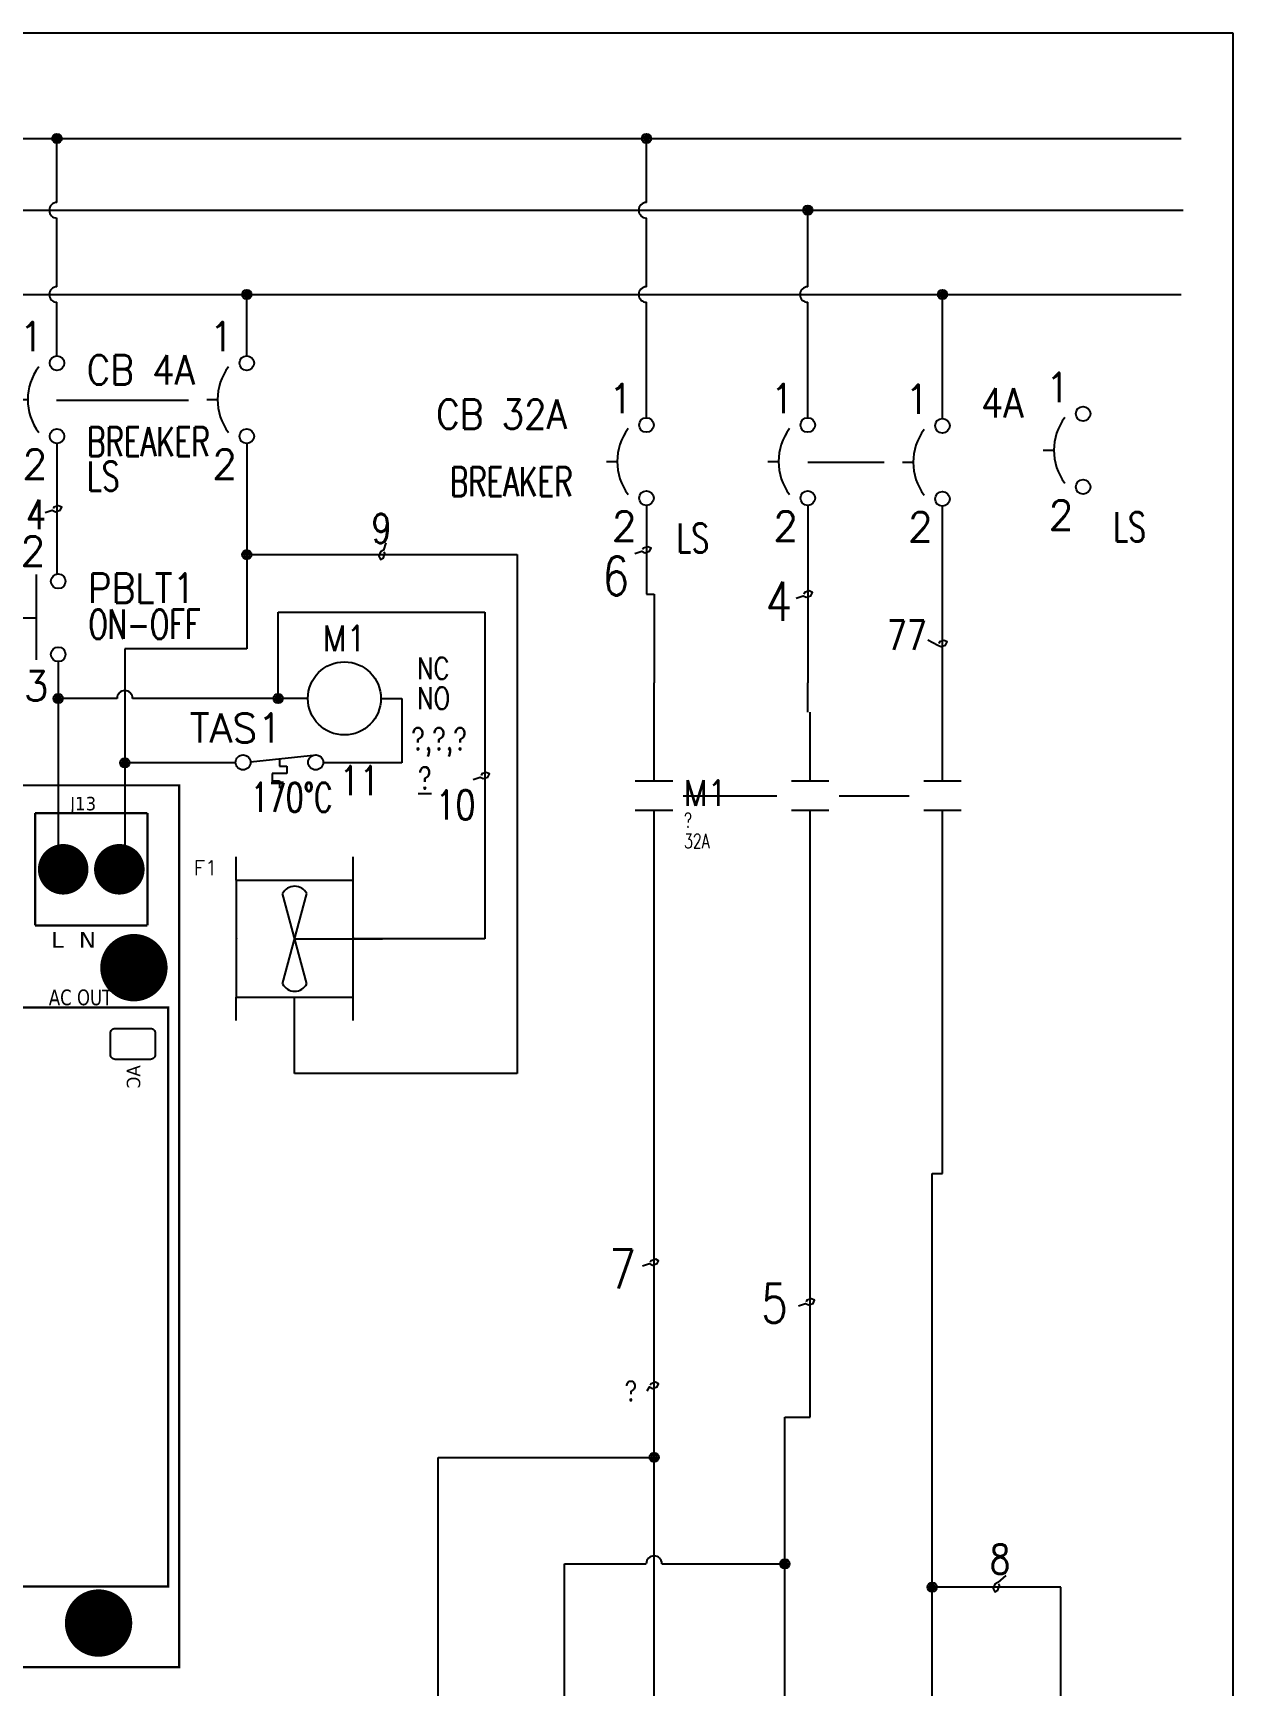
# Model space of a CAD drawing. Header units: millimetres. Extents: x 123.5 to 144.3, y 105.4 to 121.6.
# Drawn here: x 136.56 to 144.26, y 110.99 to 121.59 of the extents above; entities that cross this region are included whole.
import ezdxf
from ezdxf.enums import TextEntityAlignment as Align

# ---------------------------------------------------------------- set-up
doc = ezdxf.new("R2010")
doc.units = ezdxf.units.MM
doc.linetypes.add('HIDDEN2', pattern=[0.1875, 0.125, -0.0625])
for name, color, linetype in [('BLK_12AWG', 7, 'Continuous'), ('DESC', 250, 'Continuous'), ('DESCCHILD', 20, 'Continuous'), ('LINK', 9, 'Continuous'), ('MISC', 7, 'Continuous'), ('SYMS', 7, 'Continuous'), ('TAGS', 250, 'Continuous'), ('TERMS', 250, 'Continuous'), ('WIREFIXED', 7, 'Continuous'), ('WIRES', 7, 'Continuous'), ('XREF', 7, 'Continuous'), ('XREFCHILD', 134, 'Continuous')]:
    doc.layers.add(name, color=color, linetype=linetype)
doc.layers.add('WIRENO', color=7, linetype='Continuous', true_color=0x000000)
doc.styles.get("Standard").update_dxf_attribs({"font": 'tahoma.ttf'})
doc.styles.add('WD', font='romans.shx')

# ---------------------------------------------------------------- blocks, each defined once
blk = doc.blocks.new('EPAD')
at = {"const_width": 0.5}
blk.add_lwpolyline([(-0.25, 0, 1), (0.25, 0, 1)], format="xyb", close=True, dxfattribs=at)
blk = doc.blocks.new('DIELEC-AUT006')
at = {"const_width": 0.012}
for points in [[(145.7768, 111.1683), (155.7749, 111.1683), (155.7749, 115.8809), (145.7768, 115.8809), (145.7768, 111.1683)], [(145.7768, 111.1683), (155.7749, 111.1683), (155.7749, 115.8809), (145.7768, 115.8809), (145.7768, 111.1683)], [(145.7768, 111.1683), (155.7749, 111.1683), (155.7749, 115.8809), (145.7768, 115.8809), (145.7768, 111.1683)], [(155.0048, 115.7321), (155.0048, 115.1321)], [(155.0048, 115.7321), (155.6048, 115.7321)], [(155.0048, 115.7321), (155.0048, 115.1321)], [(155.0048, 115.7321), (155.6048, 115.7321)], [(155.0048, 115.7321), (155.0048, 115.1321)], [(155.0048, 115.7321), (155.6048, 115.7321)], [(155.6048, 115.7321), (155.6048, 115.1321)], [(155.6048, 115.7321), (155.6048, 115.1321)], [(155.6048, 115.7321), (155.6048, 115.1321)], [(155.0048, 115.1321), (155.6048, 115.1321)], [(155.0048, 115.1321), (155.6048, 115.1321)], [(155.0048, 115.1321), (155.6048, 115.1321)], [(154.1095, 111.5994), (155.7158, 111.5994), (155.7158, 114.6939), (154.1095, 114.6939), (154.1095, 111.5994)], [(154.1095, 111.5994), (155.7158, 111.5994), (155.7158, 114.6939), (154.1095, 114.6939), (154.1095, 111.5994)], [(154.1095, 111.5994), (155.7158, 111.5994), (155.7158, 114.6939), (154.1095, 114.6939), (154.1095, 111.5994)]]:
    blk.add_lwpolyline(points, dxfattribs=at)
blk.add_lwpolyline([(155.4068, 114.442), (155.4068, 114.556), (155.4073, 114.5612), (155.4088, 114.566), (155.4111, 114.5704), (155.4142, 114.5741), (155.418, 114.5772), (155.4223, 114.5795), (155.4271, 114.581), (155.4323, 114.5815), (155.6213, 114.5815), (155.6265, 114.581), (155.6314, 114.5795), (155.6357, 114.5772), (155.6395, 114.5741), (155.6425, 114.5704), (155.6449, 114.566), (155.6463, 114.5612), (155.6468, 114.556), (155.6468, 114.442), (155.6463, 114.4368), (155.6449, 114.432), (155.6425, 114.4276), (155.6395, 114.4239), (155.6357, 114.4208), (155.6314, 114.4185), (155.6265, 114.417), (155.6213, 114.4165), (155.4323, 114.4165), (155.4271, 114.417), (155.4223, 114.4185), (155.418, 114.4208), (155.4142, 114.4239), (155.4111, 114.4276), (155.4088, 114.432), (155.4073, 114.4368), (155.4068, 114.442)], close=True)
at = {"zscale": 1.5}
for p, xscale, yscale in [((155.1548, 115.4321), 0.27, 0.27), ((155.4548, 115.4321), 0.27, 0.27), ((155.5327, 114.9065), 0.36, 0.36), ((155.3438, 111.4045), 0.36, 0.36)]:
    blk.add_blockref('EPAD', p, dxfattribs=dict(at, xscale=xscale, yscale=yscale))
for s, height, width, p in [('J13', 0.072, 1.041667, (155.1923, 115.7471)), ('J13', 0.072, 1.041667, (155.1923, 115.7471)), ('J13', 0.072, 1.041667, (155.1923, 115.7471)), ('L  N', 0.084, 1.25, (155.0898, 115.0128)), ('L  N', 0.084, 1.25, (155.0898, 115.0128)), ('L  N', 0.084, 1.25, (155.0898, 115.0128)), ('AC OUT', 0.084, 0.892857, (155.078, 114.7057)), ('AC OUT', 0.084, 0.892857, (155.078, 114.7057)), ('AC OUT', 0.084, 0.892857, (155.078, 114.7057))]:
    blk.add_text(s, height=height, dxfattribs=dict(width=width)).set_placement(p)
at = {"text_generation_flag": 2, "width": 1.041667}
blk.add_text('AC', height=0.072, rotation=90, dxfattribs=at).set_placement((155.5665, 114.3849))
blk.add_text('AC', height=0.072, rotation=90, dxfattribs=at).set_placement((155.5665, 114.3849))
blk.add_text('AC', height=0.072, rotation=90, dxfattribs=at).set_placement((155.5665, 114.3849))
blk = doc.blocks.new('VCB1')
at = {"linetype": 'HIDDEN2'}
blk.add_line((-0.1712, 0), (-0.125, 0), dxfattribs=at)
for centre in [(0, 0.1562), (0, -0.1562)]:
    blk.add_circle(centre, 0.0312)
blk.add_arc((0.1094, 0), 0.2344, 143.1301, 216.8699)
at = {"style": 'WD'}
for tag, p, width in [('INST', (0.2188, 0.3883), 0.7), ('LOC', (0.2188, 0.2188), 0.7), ('TAG1', (0.1269, 0.0644), 0.9), ('XREF', (0.1287, -0.09), 0.7), ('DESC1', (0.1287, -0.242), 0.7), ('DESC2', (0.1287, -0.3893), 0.7)]:
    blk.add_attdef(tag, p, '', height=0.125, dxfattribs=dict(at, width=width))
at = {"linetype": 'Continuous', "style": 'WD'}
for tag, height, flags, p in [('TERM01', 0.125, 8, (-0.055, 0.2066)), ('CAT', 0.01, 9, (-0.1421, -0.0731)), ('MFG', 0.01, 9, (-0.1421, -0.0881))]:
    blk.add_attdef(tag, text='', height=height, dxfattribs=dict(at, flags=flags)).set_placement(p, align=Align.RIGHT)
at = {"style": 'WD', "width": 0.7}
blk.add_attdef('RATING1', text='', height=0.125, dxfattribs=at).set_placement((-0.1875, 0.0625), align=Align.RIGHT)
at = {"color": 7, "style": 'WD', "flags": 1}
for tag, p in [('X2TERM01', (0, 0.1875)), ('X8TERM02', (0, -0.1875))]:
    blk.add_attdef(tag, p, '', height=0.0125, dxfattribs=at)
at = {"color": 7, "style": 'WD'}
for tag, p in [('X4LINK', (-0.25, 0)), ('X1LINK', (0, 0))]:
    blk.add_attdef(tag, p, '', height=0.01, dxfattribs=at)
at = {"style": 'WD', "flags": 9}
for tag, p in [('FAMILY', (-0.1421, -0.0365)), ('CONTACT', (-0.1288, -0.1291))]:
    blk.add_attdef(tag, text='', height=0.01, dxfattribs=at).set_placement(p, align=Align.RIGHT)
at = {"linetype": 'Continuous', "style": 'WD', "flags": 9}
blk.add_attdef('ASSYCODE', text='', height=0.01, dxfattribs=at).set_placement((-0.1533, -0.1061), align=Align.CENTER)
at = {"linetype": 'Continuous', "style": 'WD', "flags": 8}
blk.add_attdef('TERM02', text='', height=0.125, dxfattribs=at).set_placement((-0.0407, -0.2134), align=Align.TOP_RIGHT)
blk = doc.blocks.new('VPB11L')
for p, q in [((-0.0938, 0.1849), (-0.0938, -0.1801)), ((-0.2022, 0), (-0.0938, 0))]:
    blk.add_line(p, q)
for centre in [(0, 0.1562), (0, -0.1562)]:
    blk.add_circle(centre, 0.0312)
at = {"style": 'WD'}
for tag, p, width in [('INST', (0.1269, 0.3902), 0.7), ('LOC', (0.1269, 0.2206), 0.7), ('TAG1', (0.1269, 0.0644), 0.9), ('XREF', (0.1287, -0.09), 0.7), ('DESC1', (0.1287, -0.242), 0.7), ('DESC2', (0.1287, -0.3982), 0.7)]:
    blk.add_attdef(tag, p, '', height=0.125, dxfattribs=dict(at, width=width))
at = {"linetype": 'Continuous', "style": 'WD'}
for tag, height, flags, p in [('TERM01', 0.125, 8, (-0.055, 0.2223)), ('CAT', 0.01, 9, (-0.1421, -0.0731)), ('MFG', 0.01, 9, (-0.1421, -0.0881))]:
    blk.add_attdef(tag, text='', height=height, dxfattribs=dict(at, flags=flags)).set_placement(p, align=Align.RIGHT)
at = {"color": 7, "style": 'WD', "flags": 1}
for tag, p in [('X2TERM01', (0, 0.1875)), ('X8TERM02', (0, -0.1875))]:
    blk.add_attdef(tag, p, '', height=0.0125, dxfattribs=at)
at = {"color": 7, "style": 'WD'}
for tag, p in [('X4LINK', (-0.2656, 0)), ('X1LINK', (0, 0))]:
    blk.add_attdef(tag, p, '', height=0.01, dxfattribs=at)
at = {"style": 'WD'}
for tag, flags, p in [('CONTACT', 1, (-0.1421, -0.0531)), ('FAMILY', 9, (-0.1421, -0.0365))]:
    blk.add_attdef(tag, text='', height=0.01, dxfattribs=dict(at, flags=flags)).set_placement(p, align=Align.RIGHT)
at = {"linetype": 'Continuous', "style": 'WD', "flags": 9}
blk.add_attdef('ASSYCODE', text='', height=0.01, dxfattribs=at).set_placement((-0.1563, -0.1113), align=Align.CENTER)
at = {"linetype": 'Continuous', "style": 'WD', "flags": 8}
blk.add_attdef('TERM02', text='', height=0.125, dxfattribs=at).set_placement((-0.0407, -0.2291), align=Align.TOP_RIGHT)
blk = doc.blocks.new('WDDOT')
for radius in [0.03, 0.0187, 0.00929]:
    blk.add_circle((0, 0), radius)
blk = doc.blocks.new('HMS1')
blk.add_circle((0, 0), 0.1562)
at = {"style": 'WD'}
for tag, height, width, p in [('INST', 0.0625, 0.7, (0.0055, 0.4286)), ('LOC', 0.0625, 0.7, (0.0055, 0.3438)), ('TAG1', 0.1094, 0.9, (0, 0.2024))]:
    blk.add_attdef(tag, text='', height=height, dxfattribs=dict(at, width=width)).set_placement(p, align=Align.CENTER)
at = {"style": 'WD', "flags": 9}
blk.add_attdef('FAMILY', text='', height=0.01, dxfattribs=at).set_placement((-0.0053, 0.1698), align=Align.CENTER)
at = {"linetype": 'Continuous', "style": 'WD', "flags": 1}
for tag, p in [('MFG', (0, 0.1404)), ('CAT', (0, 0.1593))]:
    blk.add_attdef(tag, text='', height=0.01, dxfattribs=at).set_placement(p, align=Align.MIDDLE)
at = {"style": 'WD'}
for tag, p, height, width in [('DESC1', (1.126, 0.0601), 0.1094, 0.9), ('DESC2', (1.126, -0.0828), 0.1094, 0.9), ('DESC3', (1.126, -0.2256), 0.1094, 0.9), ('XREFNO', (1.3251, -0.3928), 0.0938, 0.8), ('XREFNC', (1.3151, -0.5165), 0.0938, 0.8)]:
    blk.add_attdef(tag, p, '', height=height, dxfattribs=dict(at, width=width))
at = {"linetype": 'Continuous', "style": 'WD', "flags": 9}
blk.add_attdef('ASSYCODE', text='', height=0.01, dxfattribs=at).set_placement((0.0004, 0.1129), align=Align.CENTER)
at = {"style": 'WD', "flags": 1}
for tag, p in [('X4TERM01', (-0.1562, 0)), ('X1TERM02', (0.1562, 0))]:
    blk.add_attdef(tag, p, '', height=0.0109, dxfattribs=at)
at = {"linetype": 'Continuous', "style": 'WD'}
blk.add_attdef('TERM01', text='', height=0.0625, dxfattribs=at).set_placement((-0.2, -0.0349), align=Align.TOP_RIGHT)
blk.add_attdef('TERM02', text='', height=0.0625, dxfattribs=at).set_placement((0.2, -0.0349), align=Align.TOP_LEFT)
at = {"style": 'WD', "width": 0.8, "flags": 8}
for tag, p in [('NO', (1.1233, -0.3928)), ('NC', (1.1207, -0.5165))]:
    blk.add_attdef(tag, p, '', height=0.0938, dxfattribs=at)
blk = doc.blocks.new('HTS12')
at = {"linetype": 'Continuous'}
blk.add_line((-0.1231, 0.002), (0.1594, 0.0326), dxfattribs=at)
for p, q in [((0, 0.0153), (0, -0.0168)), ((0.0312, -0.0481), (-0.0312, -0.0481)), ((-0.0312, -0.0481), (-0.0312, -0.0793)), ((0, -0.0168), (0.0312, -0.0168)), ((0.0312, -0.0168), (0.0312, -0.0481)), ((-0.0312, -0.0793), (0, -0.0793)), ((0, -0.0793), (0, -0.1106))]:
    blk.add_line(p, q)
for centre in [(-0.1553, 0), (0.1553, 0)]:
    blk.add_circle(centre, 0.0322)
at = {"style": 'WD', "width": 0.7}
for tag, p in [('INST', (0, 0.7321)), ('LOC', (0, 0.5625)), ('DESC1', (0, 0.4062)), ('DESC2', (0, 0.25)), ('XREF', (0, -0.3144))]:
    blk.add_attdef(tag, text='', height=0.125, dxfattribs=at).set_placement(p, align=Align.CENTER)
at = {"style": 'WD'}
blk.add_attdef('TAG1', text='', height=0.125, dxfattribs=at).set_placement((0, 0.0938), align=Align.CENTER)
for tag, p in [('X2LINK', (0, 0.0781)), ('X8LINK', (0, -0.1406))]:
    blk.add_attdef(tag, p, '', height=0.01, dxfattribs=at)
for tag, p, height, flags in [('X4TERM01', (-0.1875, 0), 0.0125, 1), ('CONTACT', (0.0376, 0.0204), 0.01, 1), ('FAMILY', (0.0376, 0.0371), 0.01, 9), ('X1TERM02', (0.1875, 0), 0.0125, 1)]:
    blk.add_attdef(tag, p, '', height=height, dxfattribs=dict(at, flags=flags))
at = {"linetype": 'Continuous', "style": 'WD', "flags": 9}
for tag, p in [('CAT', (0.0626, -0.0071)), ('ASSYCODE', (0.0625, -0.0469)), ('MFG', (0.0626, -0.0266))]:
    blk.add_attdef(tag, text='', height=0.01, dxfattribs=at).set_placement(p, align=Align.CENTER)
at = {"linetype": 'Continuous', "style": 'WD', "flags": 8}
blk.add_attdef('TERM01', text='', height=0.125, dxfattribs=at).set_placement((-0.25, -0.0158), align=Align.TOP_RIGHT)
blk.add_attdef('TERM02', text='', height=0.125, dxfattribs=at).set_placement((0.25, -0.0158), align=Align.TOP_LEFT)
at = {"style": 'WD', "width": 0.7}
for tag, p in [('RATING1', (0.2754, -0.2988)), ('WDTAGALT', (0.2806, -0.4658))]:
    blk.add_attdef(tag, p, '', height=0.125, dxfattribs=at)
blk = doc.blocks.new('HM1_AXIAL_FLOW_FAN1')
for p, q in [((-0.5, 0.5), (-0.5, 0.7)), ((0.5, 0.5), (0.5, 0.7)), ((-0.5, 0.5), (0.5, 0.5)), ((-0.5, 0.5), (-0.5, -0.5)), ((0.5, -0.5), (0.5, 0.5)), ((-0.104, -0.386), (0.104, 0.386)), ((0.104, -0.386), (-0.104, 0.386)), ((0, 0), (0.75, 0)), ((-0.5, -0.5), (0.5, -0.5)), ((-0.5, -0.7), (-0.5, -0.5)), ((0.5, -0.7), (0.5, -0.5))]:
    blk.add_line(p, q)
for centre, start, end in [((0, 0.333), 27.1247, 152.8753), ((0, -0.333), 207.1247, 332.8753)]:
    blk.add_arc(centre, 0.116, start, end)
at = {"style": 'WD'}
for tag, height, p in [('INST', 0.125, (-0.658, 0.914)), ('LOC', 0.125, (-0.66, 0.738)), ('TAG1', 0.125, (-0.658, 0.544)), ('TERM01', 0.0625, (-0.51, 0.016))]:
    blk.add_attdef(tag, text='', height=height, dxfattribs=at).set_placement(p, align=Align.RIGHT)
for tag, p, height in [('TERM04', (0.009, 0.51), 0.0625), ('X2TERM04', (0, 0.5), 0.005), ('X4TERM01', (-0.5, 0), 0.01), ('X1TERM03', (0.5, 0), 0.005), ('TERM03', (0.511, 0.012), 0.0625), ('RATING1', (0.549, -0.237), 0.125), ('DESC1', (0.549, -0.453), 0.125), ('X8TERM02', (0, -0.5), 0.005), ('TERM02', (0.002, -0.573), 0.0625), ('DESC2', (0.549, -0.637), 0.125), ('DESC3', (0.549, -0.827), 0.125), ('WDTAGALT', (0.569, -1.005), 0.125)]:
    blk.add_attdef(tag, p, '', height=height, dxfattribs=at)
blk.add_attdef('XREF', text='', height=0.0625, rotation=0.0625, dxfattribs=at).set_placement((0.726, 0.558), align=Align.TOP_CENTER)
at = {"style": 'WD', "flags": 1}
for tag, p in [('FAMILY', (-0.587, -0.278)), ('CAT', (-0.587, -0.322)), ('MFG', (-0.585, -0.353)), ('WDTYPE', (-0.572, -0.419)), ('ASSYCODE', (-0.557, -0.383))]:
    blk.add_attdef(tag, text='', height=0.01, dxfattribs=at).set_placement(p, align=Align.CENTER)
blk = doc.blocks.new('WD_WNV')
at = {"linetype": 'Continuous', "style": 'WD', "width": 0.8}
blk.add_attdef('WIRENO', text='', height=0.125, dxfattribs=at).set_placement((-0.05, 0), align=Align.MIDDLE_RIGHT)
at = {"style": 'WD', "flags": 1}
for tag, p in [('W01USER', (-0.0625, 0.0938)), ('W02USER', (-0.0625, 0.0859)), ('W03USER', (-0.0625, 0.0781)), ('W04USER', (-0.0625, 0.0703)), ('W05USER', (-0.0625, 0.0625)), ('W06USER', (-0.0625, 0.0547)), ('W07USER', (-0.0625, 0.0469)), ('W08USER', (-0.0625, 0.0391)), ('W09USER', (-0.0625, 0.0312)), ('W10USER', (-0.0625, 0.0234))]:
    blk.add_attdef(tag, text='', height=0.005, dxfattribs=at).set_placement(p, align=Align.CENTER)
blk = doc.blocks.new('WD_WNH')
at = {"linetype": 'Continuous', "style": 'WD', "width": 0.8}
blk.add_attdef('WIRENO', text='', height=0.125, dxfattribs=at).set_placement((0, 0.0625), align=Align.CENTER)
at = {"style": 'WD', "flags": 1}
for tag, p in [('W01USER', (0, 0.0781)), ('W02USER', (0, 0.0703)), ('W03USER', (0, 0.0625)), ('W04USER', (0, 0.0547)), ('W05USER', (0, 0.0469)), ('W06USER', (0, 0.0391)), ('W07USER', (0, 0.0312)), ('W08USER', (0, 0.0234)), ('W09USER', (0, 0.0156)), ('W10USER', (0, 0.0078))]:
    blk.add_attdef(tag, text='', height=0.005, dxfattribs=at).set_placement(p, align=Align.CENTER)
blk = doc.blocks.new('VMS21')
at = {"linetype": 'Continuous'}
for p, q in [((-0.08, 0.0625), (0.08, 0.0625)), ((-0.08, -0.0625), (0.08, -0.0625))]:
    blk.add_line(p, q, dxfattribs=at)
at = {"style": 'WD'}
for tag, p, height, width in [('INST', (0.125, 0.1785), 0.0625, 0.7), ('LOC', (0.125, 0.0938), 0.0625, 0.7), ('TAG2', (0.1269, -0.045), 0.1094, 0.9), ('XREF', (0.1287, -0.1369), 0.0625, 0.7), ('DESC1', (0.1287, -0.2264), 0.0625, 0.7), ('DESC2', (0.1287, -0.3112), 0.0625, 0.7)]:
    blk.add_attdef(tag, p, '', height=height, dxfattribs=dict(at, width=width))
at = {"linetype": 'Continuous', "style": 'WD', "width": 0.9, "flags": 8}
blk.add_attdef('TERM01', text='', height=0.0625, dxfattribs=at).set_placement((-0.0312, 0.125), align=Align.RIGHT)
at = {"color": 7, "style": 'WD', "flags": 1}
for tag, p in [('X2TERM01', (0, 0.0625)), ('X8TERM02', (0, -0.0625))]:
    blk.add_attdef(tag, p, '', height=0.0109, dxfattribs=at)
at = {"style": 'WD'}
for tag, p, flags in [('FAMILY', (-0.1808, 0.0031), 9), ('CONTACT', (-0.1808, -0.0135), 1)]:
    blk.add_attdef(tag, p, '', height=0.01, dxfattribs=dict(at, flags=flags))
at = {"color": 7, "style": 'WD'}
for tag, p in [('X4LINK', (-0.1406, 0)), ('X1LINK', (0.125, 0))]:
    blk.add_attdef(tag, p, '', height=0.01, dxfattribs=at)
at = {"linetype": 'Continuous', "style": 'WD', "width": 0.9, "flags": 8}
blk.add_attdef('TERM02', text='', height=0.0625, dxfattribs=at).set_placement((-0.0312, -0.125), align=Align.TOP_RIGHT)

msp = doc.modelspace()

# ---------------------------------------------------------------- linework, layer by layer
at = {"color": 7, "linetype": 'Continuous'}
for p, q in [((144.256, 121.59), (123.506, 121.59)), ((144.256, 105.405), (144.256, 121.59))]:
    msp.add_line(p, q, dxfattribs=at)
at = {"layer": 'BLK_12AWG'}
for p, q in [((125.548, 120.914), (143.923, 120.914)), ((136.715, 120.504), (136.715, 120.914)), ((140.495, 120.504), (140.495, 120.914)), ((125.562, 120.454), (143.937, 120.454)), ((136.715, 119.964), (136.715, 120.404)), ((140.495, 119.964), (140.495, 120.404)), ((141.529, 119.964), (141.529, 120.454)), ((125.548, 119.914), (143.923, 119.914)), ((137.932, 119.521), (137.932, 119.914)), ((142.393, 119.119), (142.393, 119.914)), ((136.715, 119.521), (136.715, 119.864)), ((140.495, 119.125), (140.495, 119.864)), ((141.529, 119.125), (141.529, 119.864))]:
    msp.add_line(p, q, dxfattribs=at)
for centre in [(136.715, 120.454), (140.495, 120.454), (136.715, 119.914), (140.495, 119.914), (141.529, 119.914)]:
    msp.add_arc(centre, 0.05, 90, 270, dxfattribs=at)
at = {"layer": 'LINK'}
for points in [[(136.712, 119.236), (137.559, 119.236)], [(141.53, 118.84), (142.02, 118.84)], [(140.73, 116.7), (141.33, 116.7)], [(141.73, 116.7), (142.18, 116.7)]]:
    msp.add_lwpolyline(points, dxfattribs=at)
at = {"layer": 'WIREFIXED'}
for points in [[(136.64, 118.516), (136.685, 118.531), (136.705, 118.521), (136.735, 118.531), (136.745, 118.55), (136.725, 118.56), (136.695, 118.55), (136.69, 118.541)], [(138.823, 118.321), (138.808, 118.275), (138.789, 118.265), (138.779, 118.236), (138.789, 118.216), (138.808, 118.226), (138.818, 118.256), (138.813, 118.265)], [(140.42, 118.253), (140.465, 118.268), (140.485, 118.258), (140.514, 118.268), (140.524, 118.288), (140.504, 118.297), (140.475, 118.288), (140.47, 118.278)], [(141.454, 117.968), (141.5, 117.983), (141.519, 117.973), (141.549, 117.983), (141.559, 118.003), (141.539, 118.013), (141.509, 118.003), (141.505, 117.993)], [(142.3, 117.7), (142.364, 117.666), (142.383, 117.657), (142.413, 117.666), (142.423, 117.686), (142.403, 117.696), (142.374, 117.686), (142.369, 117.676)], [(139.383, 116.805), (139.429, 116.82), (139.448, 116.81), (139.478, 116.82), (139.488, 116.84), (139.468, 116.85), (139.439, 116.84), (139.434, 116.83)], [(140.469, 113.685), (140.514, 113.7), (140.534, 113.69), (140.564, 113.7), (140.573, 113.719), (140.554, 113.729), (140.524, 113.719), (140.519, 113.71)], [(141.469, 113.43), (141.514, 113.445), (141.534, 113.435), (141.564, 113.445), (141.573, 113.465), (141.554, 113.475), (141.524, 113.465), (141.519, 113.455)], [(142.8, 111.7), (142.749, 111.655), (142.729, 111.645), (142.719, 111.616), (142.729, 111.596), (142.749, 111.606), (142.758, 111.636), (142.753, 111.645)]]:
    msp.add_lwpolyline(points, dxfattribs=at)
at = {"layer": 'WIRENO'}
msp.add_lwpolyline([(140.5, 112.885), (140.514, 112.91), (140.534, 112.9), (140.563, 112.91), (140.573, 112.929), (140.553, 112.939), (140.524, 112.929), (140.519, 112.92)], dxfattribs=at)
at = {"layer": 'WIRES'}
for p, q in [((136.715, 118.959), (136.715, 118.122)), ((137.932, 118.959), (137.932, 117.643)), ((140.495, 118.562), (140.495, 117.993)), ((141.529, 118.562), (141.529, 117.424)), ((142.393, 116.796), (142.393, 118.557)), ((137.932, 118.246), (139.665, 118.246)), ((139.665, 118.246), (139.665, 115.199)), ((140.495, 117.993), (140.544, 117.993)), ((140.544, 117.993), (140.544, 117.424)), ((138.133, 117.324), (138.133, 117.878)), ((138.133, 117.878), (139.458, 117.878)), ((139.458, 117.878), (139.458, 115.783)), ((137.932, 117.643), (137.15, 117.643)), ((137.15, 117.643), (137.15, 116.219)), ((136.723, 117.56), (136.723, 116.31)), ((137.1, 117.324), (136.723, 117.324)), ((138.324, 117.324), (137.2, 117.324)), ((138.792, 117.324), (138.927, 117.324)), ((138.927, 117.324), (138.927, 116.912)), ((140.544, 117.237), (140.544, 117.424)), ((141.529, 117.237), (141.529, 117.424)), ((140.544, 116.796), (140.544, 117.237)), ((141.544, 116.796), (141.544, 117.237)), ((137.86, 116.912), (137.15, 116.912)), ((138.927, 116.912), (138.422, 116.912)), ((140.544, 110.46), (140.544, 116.608)), ((141.544, 112.715), (141.544, 116.608)), ((142.393, 114.279), (142.393, 116.608)), ((139.458, 115.783), (138.614, 115.783)), ((138.239, 114.92), (138.239, 115.408)), ((139.665, 115.199), (139.665, 114.92)), ((139.665, 114.92), (138.239, 114.92)), ((142.327, 114.279), (142.393, 114.279)), ((142.327, 110.674), (142.327, 114.279)), ((141.383, 112.715), (141.544, 112.715)), ((141.383, 110.744), (141.383, 112.715)), ((139.16, 110.51), (139.16, 112.458)), ((139.16, 112.458), (140.544, 112.458)), ((139.97, 110.51), (139.97, 111.776)), ((139.97, 111.776), (140.494, 111.776)), ((140.594, 111.776), (141.383, 111.776)), ((143.151, 111.626), (142.327, 111.626)), ((143.151, 108.583), (143.151, 111.626))]:
    msp.add_line(p, q, dxfattribs=at)
for centre in [(137.15, 117.324), (140.544, 111.776)]:
    msp.add_arc(centre, 0.05, 0, 180, dxfattribs=at)

# ---------------------------------------------------------------- block references
at = {"layer": 'DESC', "xscale": 1.2, "yscale": 1.2, "zscale": 1.2}
msp.add_blockref('DIELEC-AUT006', (-49.431, -22.29), dxfattribs=at)
at = {"layer": 'SYMS'}
for p in [(136.715, 120.914), (140.495, 120.914), (141.529, 120.454), (137.932, 119.914), (142.393, 119.914), (137.932, 118.246), (136.723, 117.324), (138.133, 117.324), (137.15, 116.912), (140.544, 112.458), (141.383, 111.776), (142.327, 111.626)]:
    msp.add_blockref('WDDOT', p, dxfattribs=at)
ref = msp.add_blockref('VCB1', (136.715, 119.24), dxfattribs=dict(at, xscale=1.5, yscale=1.5, zscale=1.5))
ref.add_attrib('DESC2', 'LS', (136.908, 118.656), dxfattribs={"layer": 'DESC', "height": 0.1875, "style": 'WD', "width": 0.7})
ref.add_attrib('DESC1', 'BREAKER', (136.908, 118.877), dxfattribs={"layer": 'DESC', "height": 0.1875, "style": 'WD', "width": 0.7})
ref.add_attrib('TAG1', 'CB 4A', (136.905, 119.337), dxfattribs={"layer": 'TAGS', "height": 0.1875, "style": 'WD', "width": 0.9})
ref.add_attrib('TERM02', '2', dxfattribs={"layer": 'TERMS', "linetype": 'Continuous', "height": 0.188, "style": 'WD', "flags": 8}).set_placement((136.654, 118.92), align=Align.TOP_RIGHT)
ref.add_attrib('TERM01', '1', dxfattribs={"layer": 'TERMS', "linetype": 'Continuous', "height": 0.188, "style": 'WD', "flags": 8}).set_placement((136.632, 119.55), align=Align.RIGHT)
ref = msp.add_blockref('VCB1', (137.932, 119.24), dxfattribs=dict(at, xscale=1.5, yscale=1.5, zscale=1.5))
ref.add_attrib('TERM02', '2', dxfattribs={"layer": 'TERMS', "linetype": 'Continuous', "height": 0.188, "style": 'WD', "flags": 8}).set_placement((137.871, 118.92), align=Align.TOP_RIGHT)
ref.add_attrib('TERM01', '1', dxfattribs={"layer": 'TERMS', "linetype": 'Continuous', "height": 0.188, "style": 'WD', "flags": 8}).set_placement((137.85, 119.55), align=Align.RIGHT)
ref = msp.add_blockref('VCB1', (140.495, 118.843), dxfattribs=dict(at, xscale=1.5, yscale=1.5, zscale=1.5))
ref.add_attrib('DESC2', 'LS', (140.688, 118.259), dxfattribs={"layer": 'DESC', "height": 0.1875, "style": 'WD', "width": 0.7})
ref.add_attrib('DESC1', 'BREAKER', (139.234, 118.62), dxfattribs={"layer": 'DESC', "height": 0.1875, "style": 'WD', "width": 0.7})
ref.add_attrib('TAG1', 'CB 32A', (139.146, 119.053), dxfattribs={"layer": 'TAGS', "height": 0.1875, "style": 'WD', "width": 0.9})
ref.add_attrib('TERM02', '2', dxfattribs={"layer": 'TERMS', "linetype": 'Continuous', "height": 0.188, "style": 'WD', "flags": 8}).set_placement((140.433, 118.523), align=Align.TOP_RIGHT)
ref.add_attrib('TERM01', '1', dxfattribs={"layer": 'TERMS', "linetype": 'Continuous', "height": 0.188, "style": 'WD', "flags": 8}).set_placement((140.412, 119.153), align=Align.RIGHT)
ref = msp.add_blockref('VCB1', (141.529, 118.843), dxfattribs=dict(at, xscale=1.5, yscale=1.5, zscale=1.5))
ref.add_attrib('TERM02', '2', dxfattribs={"layer": 'TERMS', "linetype": 'Continuous', "height": 0.188, "style": 'WD', "flags": 8}).set_placement((141.468, 118.523), align=Align.TOP_RIGHT)
ref.add_attrib('TERM01', '1', dxfattribs={"layer": 'TERMS', "linetype": 'Continuous', "height": 0.188, "style": 'WD', "flags": 8}).set_placement((141.447, 119.153), align=Align.RIGHT)
ref = msp.add_blockref('VCB1', (143.295, 118.915), dxfattribs=dict(at, xscale=1.5, yscale=1.5, zscale=1.5))
ref.add_attrib('DESC2', 'LS', (143.489, 118.331), dxfattribs={"layer": 'DESC', "height": 0.1875, "style": 'WD', "width": 0.7})
ref.add_attrib('TAG1', '4A', (142.639, 119.125), dxfattribs={"layer": 'TAGS', "height": 0.1875, "style": 'WD', "width": 0.9})
ref.add_attrib('TERM02', '2', dxfattribs={"layer": 'TERMS', "linetype": 'Continuous', "height": 0.188, "style": 'WD', "flags": 8}).set_placement((143.234, 118.594), align=Align.TOP_RIGHT)
ref.add_attrib('TERM01', '1', dxfattribs={"layer": 'TERMS', "linetype": 'Continuous', "height": 0.188, "style": 'WD', "flags": 8}).set_placement((143.213, 119.224), align=Align.RIGHT)
ref = msp.add_blockref('VCB1', (142.393, 118.838), dxfattribs=dict(at, xscale=1.5, yscale=1.5, zscale=1.5))
ref.add_attrib('TERM02', '2', dxfattribs={"layer": 'TERMS', "linetype": 'Continuous', "height": 0.188, "style": 'WD', "flags": 8}).set_placement((142.332, 118.518), align=Align.TOP_RIGHT)
ref.add_attrib('TERM01', '1', dxfattribs={"layer": 'TERMS', "linetype": 'Continuous', "height": 0.188, "style": 'WD', "flags": 8}).set_placement((142.311, 119.148), align=Align.RIGHT)
ref = msp.add_blockref('VPB11L', (136.723, 117.841), dxfattribs=dict(at, xscale=1.5, yscale=1.5, zscale=1.5))
ref.add_attrib('TERM02', '3', dxfattribs={"layer": 'TERMS', "linetype": 'Continuous', "height": 0.188, "style": 'WD', "flags": 8}).set_placement((136.662, 117.498), align=Align.TOP_RIGHT)
ref.add_attrib('TERM01', '2', dxfattribs={"layer": 'TERMS', "linetype": 'Continuous', "height": 0.188, "style": 'WD', "flags": 8}).set_placement((136.641, 118.175), align=Align.RIGHT)
ref.add_attrib('DESC1', 'ON-OFF', (136.917, 117.706), dxfattribs={"layer": 'DESC', "height": 0.1875, "style": 'WD', "width": 0.7})
ref.add_attrib('TAG1', 'PBLT1', (136.914, 117.938), dxfattribs={"layer": 'TAGS', "height": 0.1875, "style": 'WD', "width": 0.9})
ref = msp.add_blockref('HMS1', (138.558, 117.324), dxfattribs=dict(at, xscale=1.5, yscale=1.5, zscale=1.5))
ref.add_attrib('NC', 'NC', (139.024, 117.447), dxfattribs={"layer": 'MISC', "height": 0.1406, "style": 'WD', "width": 0.8, "flags": 8})
ref.add_attrib('NO', 'NO', (139.024, 117.255), dxfattribs={"layer": 'MISC', "height": 0.1406, "style": 'WD', "width": 0.8, "flags": 8})
ref.add_attrib('XREFNC', '%%u?%%u', (139.03, 116.743), dxfattribs={"layer": 'XREF', "height": 0.1406, "style": 'WD', "width": 0.8})
ref.add_attrib('XREFNO', '?,?,?', (138.986, 116.994), dxfattribs={"layer": 'XREF', "height": 0.1406, "style": 'WD', "width": 0.8})
ref.add_attrib('TAG1', 'M1', dxfattribs={"layer": 'TAGS', "height": 0.1641, "style": 'WD', "width": 0.9}).set_placement((138.558, 117.627), align=Align.CENTER)
ref = msp.add_blockref('HTS12', (138.141, 116.914), dxfattribs=dict(at, xscale=1.5, yscale=1.5, zscale=1.5))
ref.add_attrib('DESC1', '170°C', dxfattribs={"layer": 'DESC', "height": 0.1875, "style": 'WD', "width": 0.7}).set_placement((138.22, 116.596), align=Align.CENTER)
ref.add_attrib('TAG1', 'TAS1', dxfattribs={"layer": 'TAGS', "height": 0.1875, "style": 'WD'}).set_placement((137.863, 117.041), align=Align.CENTER)
ref = msp.add_blockref('VMS21', (140.543, 116.702), dxfattribs=dict(at, xscale=1.5, yscale=1.5, zscale=1.5))
ref.add_attrib('XREF', '?', (140.736, 116.497), dxfattribs={"layer": 'XREFCHILD', "height": 0.0938, "style": 'WD', "width": 0.7})
ref.add_attrib('DESC1', '32A', (140.736, 116.363), dxfattribs={"layer": 'DESCCHILD', "height": 0.0938, "style": 'WD', "width": 0.7})
ref.add_attrib('TAG2', 'M1', (140.733, 116.635), dxfattribs={"layer": 'TAGS', "height": 0.1641, "style": 'WD', "width": 0.9})
at = {"layer": 'SYMS', "xscale": 1.5, "yscale": 1.5, "zscale": 1.5}
for p in [(141.544, 116.702), (142.393, 116.702)]:
    msp.add_blockref('VMS21', p, dxfattribs=at)
at = {"layer": 'SYMS'}
ref = msp.add_blockref('HM1_AXIAL_FLOW_FAN1', (138.239, 115.783), dxfattribs=dict(at, xscale=0.75, yscale=0.75, zscale=0.75))
ref.add_attrib('TAG1', 'F1', dxfattribs={"layer": 'TAGS', "height": 0.0938, "style": 'WD'}).set_placement((137.745, 116.191), align=Align.RIGHT)
ref.add_attrib('X4TERM01', '8', (137.864, 115.783), dxfattribs={"layer": 'MISC', "height": 0.0075, "style": 'WD'})
ref.add_attrib('X1TERM03', '10', (138.614, 115.783), dxfattribs={"layer": 'MISC', "height": 0.00375, "style": 'WD'})
ref.add_attrib('X8TERM02', '9', (138.239, 115.408), dxfattribs={"layer": 'MISC', "height": 0.00375, "style": 'WD'})
at = {"layer": 'WIREFIXED'}
ref = msp.add_blockref('WD_WNV', (136.774, 118.522), dxfattribs=dict(at, xscale=1.5, yscale=1.5, zscale=1.5))
ref.add_attrib('WIRENOF', '14', dxfattribs={"linetype": 'Continuous', "height": 0.1875, "style": 'WD', "width": 0.8}).set_placement((136.645, 118.504), align=Align.MIDDLE_RIGHT)
ref = msp.add_blockref('WD_WNH', (138.777, 118.117), dxfattribs=dict(at, xscale=1.5, yscale=1.5, zscale=1.5))
ref.add_attrib('WIRENOF', '9', dxfattribs={"linetype": 'Continuous', "height": 0.188, "style": 'WD', "width": 0.8}).set_placement((138.795, 118.264), align=Align.BOTTOM_CENTER)
ref = msp.add_blockref('WD_WNV', (140.555, 118.133), dxfattribs=dict(at, xscale=2, yscale=2, zscale=2))
ref.add_attrib('WIRENOF', '6', dxfattribs={"linetype": 'Continuous', "height": 0.25, "style": 'WD', "width": 0.8}).set_placement((140.384, 118.109), align=Align.MIDDLE_RIGHT)
ref = msp.add_blockref('WD_WNV', (141.601, 117.97), dxfattribs=dict(at, xscale=2, yscale=2, zscale=2))
ref.add_attrib('WIRENOF', '4', dxfattribs={"linetype": 'Continuous', "height": 0.25, "style": 'WD', "width": 0.8}).set_placement((141.43, 117.946), align=Align.MIDDLE_RIGHT)
ref = msp.add_blockref('WD_WNV', (142.459, 117.786), dxfattribs=dict(at, xscale=1.5, yscale=1.5, zscale=1.5))
ref.add_attrib('WIRENOF', '77', dxfattribs={"linetype": 'Continuous', "height": 0.1875, "style": 'WD', "width": 0.8}).set_placement((142.293, 117.73), align=Align.MIDDLE_RIGHT)
ref = msp.add_blockref('WD_WNV', (138.911, 116.815), dxfattribs=dict(at, xscale=1.5, yscale=1.5, zscale=1.5))
ref.add_attrib('WIRENOF', '11', dxfattribs={"linetype": 'Continuous', "height": 0.1875, "style": 'WD', "width": 0.8}).set_placement((138.783, 116.797), align=Align.MIDDLE_RIGHT)
ref = msp.add_blockref('WD_WNV', (139.527, 116.659), dxfattribs=dict(at, xscale=1.5, yscale=1.5, zscale=1.5))
ref.add_attrib('WIRENOF', '10', dxfattribs={"linetype": 'Continuous', "height": 0.1875, "style": 'WD', "width": 0.8}).set_placement((139.399, 116.642), align=Align.MIDDLE_RIGHT)
ref = msp.add_blockref('WD_WNV', (140.599, 113.689), dxfattribs=dict(at, xscale=2, yscale=2, zscale=2))
ref.add_attrib('WIRENOF', '7', dxfattribs={"linetype": 'Continuous', "height": 0.25, "style": 'WD', "width": 0.8}).set_placement((140.428, 113.666), align=Align.MIDDLE_RIGHT)
ref = msp.add_blockref('WD_WNV', (141.572, 113.47), dxfattribs=dict(at, xscale=2, yscale=2, zscale=2))
ref.add_attrib('WIRENOF', '5', dxfattribs={"linetype": 'Continuous', "height": 0.25, "style": 'WD', "width": 0.8}).set_placement((141.401, 113.446), align=Align.MIDDLE_RIGHT)
ref = msp.add_blockref('WD_WNH', (142.706, 111.489), dxfattribs=dict(at, xscale=1.5, yscale=1.5, zscale=1.5))
ref.add_attrib('WIRENOF', '8', dxfattribs={"linetype": 'Continuous', "height": 0.188, "style": 'WD', "width": 0.8}).set_placement((142.762, 111.655), align=Align.BOTTOM_CENTER)
at = {"layer": 'WIRENO'}
ref = msp.add_blockref('WD_WNV', (140.544, 112.92), dxfattribs=at)
ref.add_attrib('WIRENO', '?', dxfattribs={"linetype": 'Continuous', "height": 0.125, "style": 'WD', "width": 0.8}).set_placement((140.433, 112.883), align=Align.MIDDLE_RIGHT)

doc.saveas('drawing.dxf')
